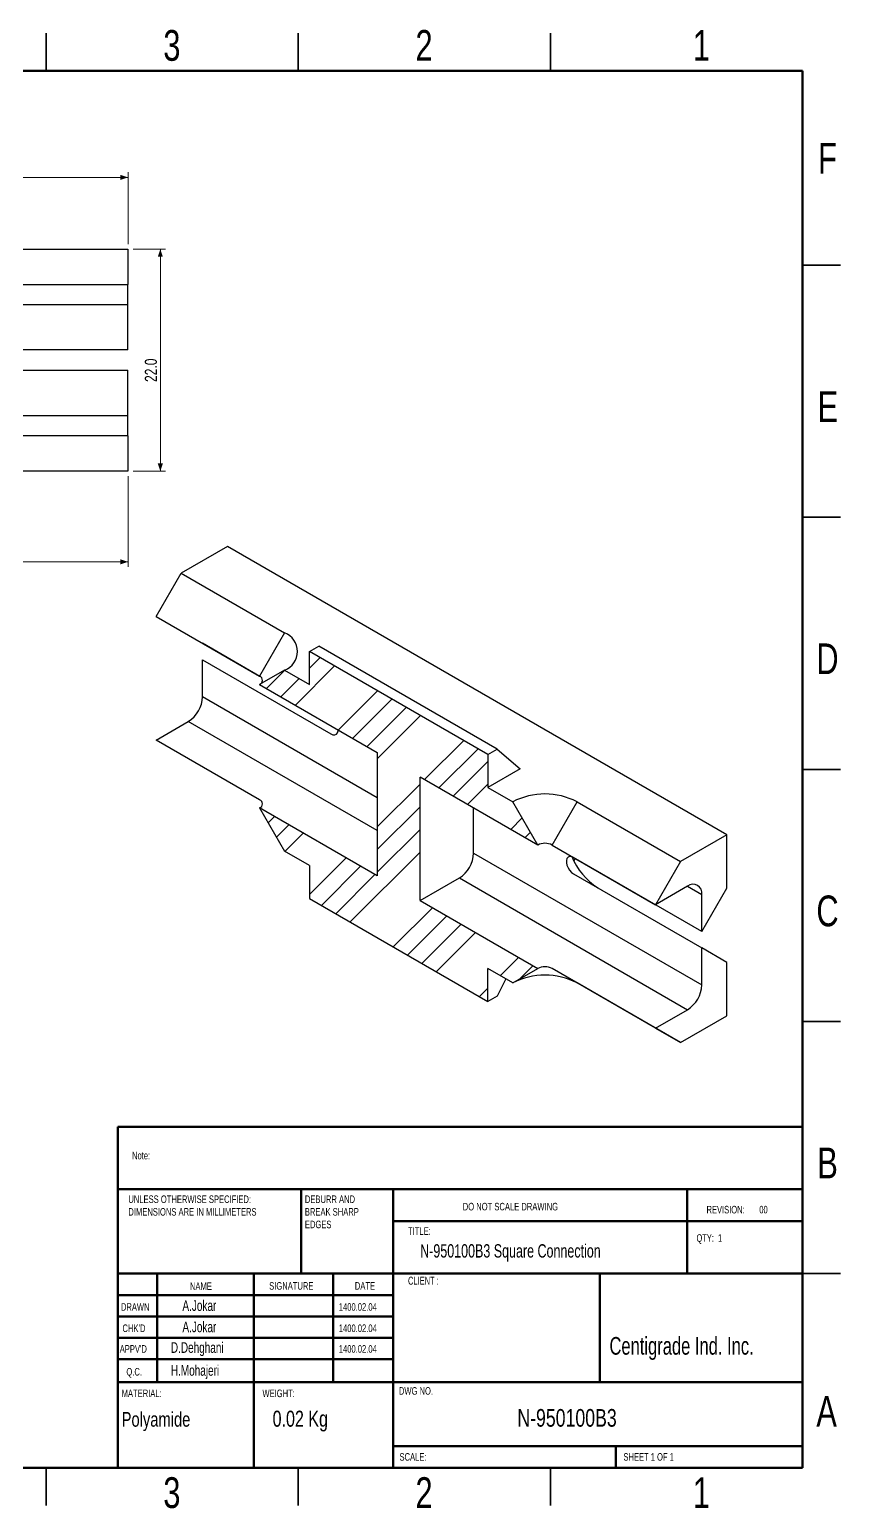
# Model space of a CAD drawing. Header units: millimetres. Extents: x -9 to 418, y 2 to 307.
# Drawn here: x 256.7 to 417.5, y 1.9 to 295.2 of the extents above; entities that cross this region are included whole.
import ezdxf

# ---------------------------------------------------------------- set-up
doc = ezdxf.new("R2010")
doc.units = ezdxf.units.MM
doc.styles.add('SLDTEXTSTYLE0', font='TXT', dxfattribs={"width": 0.75})
doc.styles.add('SLDTEXTSTYLE1', font='TXT', dxfattribs={"width": 0.686449})
doc.styles.add('SLDTEXTSTYLE2', font='TXT', dxfattribs={"width": 0.652778})
doc.styles.add('SLDTEXTSTYLE3', font='TXT', dxfattribs={"width": 0.6875})
doc.styles.add('SLDTEXTSTYLE4', font='TXT', dxfattribs={"width": 0.7})
doc.styles.add('SLDTEXTSTYLE5', font='TXT', dxfattribs={"width": 0.678571})
doc.dimstyles.new('SLDDIMSTYLE0', dxfattribs={"dimtxt": 2.38125, "dimasz": 1.5, "dimexe": 0, "dimexo": 0.0625, "dimgap": 0.595312, "dimtad": 1, "dimdec": 1, "dimlfac": 0.5, "dimrnd": 1e-09, "dimzin": 4, "dimdsep": 46, "dimtxsty": 'SLDTEXTSTYLE0', "dimsah": 1, "dimcen": 0.09, "dimadec": 0, "dimazin": 1, "dimtfac": 1, "dimtdec": 1, "dimtofl": 0, "dimtmove": 0, "dimatfit": 3, "dimfxl": 0, "dimfrac": 2, "dimtolj": 1, "dimtzin": 12, "dimarcsym": 0})
doc.dimstyles.new('SLDDIMSTYLE3', dxfattribs={"dimtxt": 2.38125, "dimasz": 1.5, "dimexe": 0, "dimexo": 0.0625, "dimgap": 0.595312, "dimtad": 1, "dimdec": 1, "dimlfac": 0.5, "dimrnd": 1e-09, "dimzin": 12, "dimdsep": 46, "dimtxsty": 'SLDTEXTSTYLE0', "dimsah": 1, "dimcen": 0.09, "dimadec": 0, "dimazin": 3, "dimtfac": 1, "dimtdec": 1, "dimtofl": 0, "dimtmove": 0, "dimatfit": 3, "dimfxl": 0, "dimfrac": 2, "dimtolj": 1, "dimtzin": 12, "dimarcsym": 0})
doc.dimstyles.new('SLDDIMSTYLE6', dxfattribs={"dimtxt": 2.38125, "dimasz": 1.5, "dimexe": 0, "dimexo": 0.0625, "dimgap": 0.595312, "dimtad": 1, "dimdec": 1, "dimlfac": 0.5, "dimrnd": 1e-09, "dimzin": 4, "dimdsep": 46, "dimtxsty": 'SLDTEXTSTYLE0', "dimsah": 1, "dimcen": 0.09, "dimadec": 0, "dimazin": 1, "dimtol": 1, "dimtp": 0.2, "dimtm": 0.2, "dimtfac": 1, "dimtdec": 1, "dimtofl": 0, "dimtmove": 0, "dimatfit": 3, "dimfxl": 0, "dimfrac": 2, "dimtolj": 1, "dimarcsym": 0})

# ---------------------------------------------------------------- blocks, each defined once
blk = doc.blocks.new('SW_NOTE_0')
at = {"color": 0, "linetype": 'Continuous', "lineweight": 0, "char_height": 1.5, "attachment_point": 1, "style": 'SLDTEXTSTYLE0'}
for s, insert in [('UNLESS OTHERWISE SPECIFIED:', (0, 1.93)), ('DIMENSIONS ARE IN MILLIMETERS', (0, -0.57))]:
    blk.add_mtext(s, dxfattribs=dict(at, insert=insert))
blk = doc.blocks.new('SW_NOTE_0_1')
at = {"color": 0, "linetype": 'Continuous', "lineweight": 0, "char_height": 1.5, "attachment_point": 1, "style": 'SLDTEXTSTYLE0'}
for s, insert in [('DEBURR AND', (0, 1.93)), ('BREAK SHARP', (0, -0.57)), ('EDGES', (0, -3.07))]:
    blk.add_mtext(s, dxfattribs=dict(at, insert=insert))
blk = doc.blocks.new('_D_12')
at = {"color": 7, "linetype": 'Continuous', "lineweight": 0}
for p, q in [((212.24, 213.66), (212.24, 188.66)), ((276.24, 206.66), (276.24, 188.66)), ((212.24, 189.66), (276.24, 189.66))]:
    blk.add_line(p, q, dxfattribs=at)
at = {"color": 7, "linetype": 'Continuous', "lineweight": 18}
for points in [[(212.24, 189.66), (213.74, 189.16), (213.74, 190.16)], [(276.24, 189.66), (274.74, 190.16), (274.74, 189.16)]]:
    blk.add_solid(points, dxfattribs=at)
at = {"color": 7, "linetype": 'Continuous', "lineweight": 18, "attachment_point": 1, "style": 'SLDTEXTSTYLE0'}
for s, insert, char_height in [('+', (246.37, 195.91), 2.38), ('0.2', (248.29, 195.91), 2.381), ('31.0', (239.33, 192.73), 2.381), ('-', (246.8, 192.73), 2.38), ('0.2', (248.29, 192.73), 2.381)]:
    blk.add_mtext(s, dxfattribs=dict(at, insert=insert, char_height=char_height))
blk = doc.blocks.new('_D_16')
at = {"color": 7, "linetype": 'Continuous', "lineweight": 0}
for p, q in [((231.24, 260.66), (231.24, 266.9)), ((276.24, 252.66), (276.24, 266.9)), ((276.24, 265.9), (231.24, 265.9))]:
    blk.add_line(p, q, dxfattribs=at)
at = {"color": 7, "linetype": 'Continuous', "lineweight": 18}
for points in [[(231.24, 265.9), (232.74, 265.4), (232.74, 266.4)], [(276.24, 265.9), (274.74, 266.4), (274.74, 265.4)]]:
    blk.add_solid(points, dxfattribs=at)
at = {"color": 7, "linetype": 'Continuous', "lineweight": 18, "insert": (242.93, 268.97), "char_height": 2.381, "attachment_point": 1, "style": 'SLDTEXTSTYLE0'}
blk.add_mtext('22.5', dxfattribs=at)
blk = doc.blocks.new('_D_17')
at = {"color": 7, "linetype": 'Continuous', "lineweight": 0}
for p, q in [((277.24, 251.66), (283.65, 251.66)), ((282.65, 251.66), (282.65, 207.66)), ((277.24, 207.66), (283.65, 207.66))]:
    blk.add_line(p, q, dxfattribs=at)
at = {"color": 7, "linetype": 'Continuous', "lineweight": 18}
for points in [[(282.65, 251.66), (282.15, 250.16), (283.15, 250.16)], [(282.65, 207.66), (283.15, 209.16), (282.15, 209.16)]]:
    blk.add_solid(points, dxfattribs=at)
at = {"color": 7, "linetype": 'Continuous', "lineweight": 18, "insert": (279.58, 225.32), "char_height": 2.381, "attachment_point": 1, "rotation": 90, "style": 'SLDTEXTSTYLE0'}
blk.add_mtext('22.0', dxfattribs=at)

msp = doc.modelspace()

# ---------------------------------------------------------------- hatches: boundary and pattern name
at = {"linetype": 'Continuous', "lineweight": 18}
h = msp.add_hatch(dxfattribs=at)
h.set_pattern_fill('ANSI34', angle=3e-322, style=0)
h.paths.add_polyline_path([(312.24, 165.336), (307.291, 168.193), (302.341, 165.335), (325.675, 151.864), (325.675, 127.368), (302.341, 140.839), (307.291, 132.266), (312.24, 129.408), (312.24, 122.876), (347.596, 102.466), (347.596, 108.998), (352.545, 106.141), (357.495, 108.999), (334.161, 122.47), (334.161, 146.966), (357.495, 133.495), (352.545, 142.068), (347.596, 144.926), (347.596, 151.458), (312.24, 171.868)], flags=0)

# ---------------------------------------------------------------- linework, layer by layer
at = {"color": 7, "linetype": 'Continuous', "lineweight": 35}
for p, q in [((260, 287), (260, 294.5)), ((310, 287), (310, 294.5)), ((360, 287), (360, 294.5)), ((410, 248.5), (417.5, 248.5)), ((410, 198.5), (417.5, 198.5)), ((417.5, 148.5), (410, 148.5)), ((410, 148.5), (417.5, 148.5)), ((410, 98.5), (417.5, 98.5)), ((410, 48.5), (417.5, 48.5)), ((260, 10), (260, 2.5)), ((310, 10), (310, 2.5)), ((360, 10), (360, 2.5))]:
    msp.add_line(p, q, dxfattribs=at)
at = {"color": 7, "linetype": 'Continuous', "lineweight": 70}
for p, q in [((10, 287), (410, 287)), ((410, 287), (410, 10)), ((410, 10), (10, 10))]:
    msp.add_line(p, q, dxfattribs=at)
at = {"color": 7, "linetype": 'Continuous', "lineweight": 25}
for p, q in [((247.235, 251.662), (276.235, 251.662)), ((276.235, 251.662), (276.235, 244.662)), ((247.235, 244.662), (276.235, 244.662)), ((276.235, 240.662), (276.235, 244.662)), ((212.235, 240.662), (276.235, 240.662)), ((276.235, 231.662), (276.235, 240.662)), ((276.235, 231.662), (240.235, 231.662)), ((240.235, 227.662), (276.235, 227.662)), ((276.235, 218.662), (276.235, 227.662)), ((212.235, 218.662), (276.235, 218.662)), ((276.235, 214.662), (276.235, 218.662)), ((276.235, 214.662), (247.235, 214.662)), ((276.235, 214.662), (276.235, 207.662)), ((276.235, 207.662), (247.235, 207.662)), ((295.977, 192.686), (286.785, 187.379)), ((394.972, 135.537), (295.977, 192.686)), ((281.835, 178.806), (286.785, 187.379)), ((286.785, 187.379), (307.291, 175.541)), ((281.835, 178.806), (302.341, 166.968)), ((291.027, 173.497), (291.027, 173.499)), ((302.404, 166.929), (291.027, 173.497)), ((307.291, 175.541), (302.341, 166.968)), ((291.027, 162.882), (291.027, 170.231)), ((291.027, 170.231), (316.483, 155.536)), ((312.24, 171.868), (314.053, 172.915)), ((312.24, 165.336), (312.24, 171.868)), ((347.596, 151.458), (312.24, 171.868)), ((349.409, 152.505), (314.053, 172.915)), ((307.291, 168.193), (302.341, 165.335)), ((307.291, 168.193), (312.24, 165.336)), ((302.341, 165.335), (325.675, 151.864)), ((281.835, 154.31), (288.199, 157.983)), ((302.341, 142.472), (281.835, 154.31)), ((286.785, 151.451), (281.835, 154.31)), ((347.596, 151.458), (349.409, 152.505)), ((349.409, 152.505), (354.005, 148.626)), ((302.388, 142.444), (286.785, 151.451)), ((325.675, 151.864), (325.675, 127.368)), ((347.596, 151.458), (347.596, 144.926)), ((334.161, 122.47), (334.161, 146.966)), ((357.495, 133.495), (334.161, 146.966)), ((354.005, 148.626), (347.596, 144.926)), ((347.596, 144.926), (352.545, 142.068)), ((302.341, 140.839), (307.291, 132.266)), ((325.675, 127.368), (302.341, 140.839)), ((344.767, 131.859), (344.767, 140.843)), ((357.495, 133.495), (352.545, 142.068)), ((360.324, 133.495), (365.273, 142.068)), ((365.273, 142.068), (385.779, 130.23)), ((394.972, 135.537), (385.779, 130.23)), ((394.972, 124.922), (394.972, 135.537)), ((312.24, 129.408), (307.291, 132.266)), ((360.324, 133.495), (380.83, 121.657)), ((312.24, 129.408), (312.24, 122.876)), ((344.767, 131.859), (390.022, 105.734)), ((390.022, 116.349), (364.566, 131.044)), ((364.908, 130.847), (364.617, 130.406)), ((385.779, 130.23), (380.83, 121.657)), ((334.161, 122.47), (341.939, 126.96)), ((341.939, 126.96), (387.194, 100.835)), ((364.566, 127.778), (390.022, 113.083)), ((387.194, 125.331), (380.83, 121.657)), ((390.022, 116.349), (394.972, 124.922)), ((390.022, 116.349), (390.022, 123.698)), ((312.24, 122.876), (347.596, 102.466)), ((334.161, 122.47), (357.495, 108.999)), ((390.022, 105.734), (390.022, 113.083)), ((394.972, 110.224), (390.022, 113.083)), ((352.545, 106.141), (347.596, 108.998)), ((347.596, 102.466), (347.596, 108.998)), ((352.545, 106.141), (357.495, 108.999)), ((380.83, 97.161), (360.324, 108.999)), ((365.273, 106.141), (360.324, 108.999)), ((394.972, 99.609), (394.972, 110.224)), ((351.132, 106.956), (349.409, 103.512)), ((385.779, 94.303), (365.273, 106.141)), ((349.409, 103.512), (347.596, 102.466)), ((380.83, 97.161), (387.194, 100.835)), ((380.83, 97.161), (385.779, 94.303)), ((385.779, 94.303), (394.972, 99.609))]:
    msp.add_line(p, q, dxfattribs=at)
at = {"color": 8, "linetype": 'Continuous', "lineweight": 25}
for p, q in [((325.675, 142.88), (291.027, 162.882)), ((325.675, 136.349), (288.199, 157.983)), ((387.193, 125.331), (390.022, 123.698))]:
    msp.add_line(p, q, dxfattribs=at)
at = {"color": 7, "linetype": 'Continuous', "lineweight": 50}
for p, q in [((274.2, 77.597), (410, 77.597)), ((274.2, 77.597), (274.2, 65.25)), ((274.2, 65.25), (410, 65.25)), ((274.2, 65.25), (274.2, 10.25)), ((310.6, 65.25), (310.6, 48.5)), ((328.8, 65.25), (328.8, 10)), ((387.09, 48.5), (387.09, 65.25)), ((410, 58.875), (328.8, 58.875)), ((410, 48.5), (274.2, 48.5)), ((282, 48.5), (282, 27)), ((301.191, 48.5), (301.191, 10.25)), ((316.906, 48.5), (316.906, 27)), ((328.8, 10.25), (328.8, 48.5)), ((369.786, 27), (369.786, 48.5)), ((328.8, 44.25), (274.2, 44.25)), ((328.8, 40), (274.2, 40)), ((328.8, 35.75), (274.2, 35.75)), ((328.8, 31.5), (274.2, 31.5)), ((284.6, 27), (274.2, 27)), ((284.6, 27), (410, 27)), ((328.8, 14.25), (410, 14.25)), ((373, 10), (373, 14.25))]:
    msp.add_line(p, q, dxfattribs=at)
at = {"color": 7, "linetype": 'Continuous', "lineweight": 25, "flags": 128}
for points in [[(316.483, 155.536), (316.881, 155.372), (317.248, 155.354), (317.552, 155.483), (317.769, 155.748), (317.883, 156.128), (317.897, 156.355)], [(364.566, 131.044), (364.168, 131.208), (363.802, 131.226), (363.497, 131.098), (363.28, 130.832), (363.166, 130.452), (363.166, 129.987), (363.28, 129.475), (363.497, 128.959), (363.802, 128.479), (364.168, 128.074), (364.566, 127.778)]]:
    msp.add_lwpolyline(points, dxfattribs=at)
at = {"color": 7, "linetype": 'Continuous', "lineweight": 25}
for centre, radius, start, end in [((305.896, 171.867), 3.93, 290.78342, 69.21658), ((302.031, 166.151), 0.873, 290.78342, 69.21658), ((284.886, 163.162), 6.147, 302.60548, 357.39452), ((302.031, 141.655), 0.873, 290.78342, 69.21658), ((358.909, 129.786), 13.833, 62.60967, 117.39033), ((358.909, 130.766), 3.074, 62.60967, 117.39033), ((338.626, 132.138), 6.147, 302.60548, 357.39452), ((376.96, 136.515), 13.785, 202.48273, 236.81416), ((388.298, 123.977), 1.747, 350.78596, 129.20329), ((358.909, 106.269), 3.074, 62.60967, 117.39033), ((358.909, 93.858), 13.833, 62.60967, 117.39033), ((383.881, 106.013), 6.147, 302.60548, 357.39452)]:
    msp.add_arc(centre, radius, start, end, dxfattribs=at)

# ---------------------------------------------------------------- block references
at = {"color": 7, "linetype": 'Continuous', "lineweight": 0}
for name, p in [('SW_NOTE_0', (276.309, 62.069)), ('SW_NOTE_0_1', (311.309, 62.069))]:
    msp.add_blockref(name, p, dxfattribs=at)

# ---------------------------------------------------------------- texts
for s, insert, char_height, attachment_point, style in [('3', (284.939, 295.114), 6.096, 2, 'SLDTEXTSTYLE0'), ('2', (334.939, 295.114), 6.096, 2, 'SLDTEXTSTYLE0'), ('1', (389.939, 295.114), 6.096, 2, 'SLDTEXTSTYLE0'), ('F', (414.937, 272.726), 6.096, 2, 'SLDTEXTSTYLE0'), ('E', (415.011, 223.476), 6.096, 2, 'SLDTEXTSTYLE0'), ('D', (414.93, 173.476), 6.096, 2, 'SLDTEXTSTYLE0'), ('C', (414.937, 123.476), 6.096, 2, 'SLDTEXTSTYLE0'), ('B', (414.953, 73.476), 6.096, 2, 'SLDTEXTSTYLE0'), ('Note:', (277.032, 72.666), 1.5, 1, 'SLDTEXTSTYLE0'), ('DO NOT SCALE DRAWING', (342.615, 62.533), 1.5, 1, 'SLDTEXTSTYLE0'), ('REVISION:       00', (390.955, 61.935), 1.5, 1, 'SLDTEXTSTYLE2'), ('TITLE:', (331.76, 57.684), 1.5, 1, 'SLDTEXTSTYLE0'), ('QTY:  1', (388.958, 56.305), 1.5, 1, 'SLDTEXTSTYLE5'), ('N-950100B3 Square Connection', (334.169, 54.327), 2.64583, 1, 'SLDTEXTSTYLE4'), ('CLIENT :', (331.76, 47.885), 1.5875, 1, 'SLDTEXTSTYLE4'), ('NAME', (288.522, 46.751), 1.5, 1, 'SLDTEXTSTYLE0'), ('SIGNATURE', (304.234, 46.812), 1.5, 1, 'SLDTEXTSTYLE0'), ('DATE', (321.218, 46.812), 1.5, 1, 'SLDTEXTSTYLE0'), ('DRAWN', (274.843, 42.635), 1.5, 1, 'SLDTEXTSTYLE1'), ('A.Jokar', (287.033, 43.219), 2.1167, 1, 'SLDTEXTSTYLE4'), ('1400.02.04', (318.038, 42.635), 1.5, 1, 'SLDTEXTSTYLE0'), ("CHK'D", (275.139, 38.412), 1.5, 1, 'SLDTEXTSTYLE0'), ('A.Jokar', (287.033, 38.996), 2.1167, 1, 'SLDTEXTSTYLE4'), ('1400.02.04', (318.038, 38.412), 1.5, 1, 'SLDTEXTSTYLE0'), ('Centigrade Ind. Inc.', (371.708, 35.923), 3.5, 1, 'SLDTEXTSTYLE4'), ("APPV'D", (274.602, 34.316), 1.5, 1, 'SLDTEXTSTYLE0'), ('D.Dehghani', (284.734, 34.9), 2.1167, 1, 'SLDTEXTSTYLE4'), ('1400.02.04', (318.038, 34.316), 1.5, 1, 'SLDTEXTSTYLE0'), ('Q.C.', (275.915, 29.776), 1.5, 1, 'SLDTEXTSTYLE0'), ('H.Mohajeri', (284.734, 30.36), 2.1167, 1, 'SLDTEXTSTYLE4'), ('MATERIAL:', (274.975, 25.505), 1.5, 1, 'SLDTEXTSTYLE0'), ('WEIGHT:', (302.894, 25.503), 1.4986, 1, 'SLDTEXTSTYLE0'), ('DWG NO.', (329.953, 25.986), 1.5, 1, 'SLDTEXTSTYLE0'), ('A', (414.757, 24.226), 6.096, 2, 'SLDTEXTSTYLE0'), ('Polyamide', (274.975, 21.049), 2.9104, 1, 'SLDTEXTSTYLE0'), ('0.02 Kg', (304.912, 21.312), 3.175, 1, 'SLDTEXTSTYLE0'), ('N-950100B3', (353.433, 21.64), 3.5, 1, 'SLDTEXTSTYLE0'), ('SCALE:', (330.074, 12.9), 1.5, 1, 'SLDTEXTSTYLE0'), ('SHEET 1 OF 1', (374.478, 12.9), 1.5, 1, 'SLDTEXTSTYLE3'), ('3', (284.939, 8.114), 6.096, 2, 'SLDTEXTSTYLE0'), ('2', (334.939, 8.114), 6.096, 2, 'SLDTEXTSTYLE0'), ('1', (389.939, 8.114), 6.096, 2, 'SLDTEXTSTYLE0')]:
    msp.add_mtext(s, dxfattribs=dict(at, insert=insert, char_height=char_height, attachment_point=attachment_point, style=style))

# ---------------------------------------------------------------- dimensions: what is measured, and where the dimension line sits
at = {"color": 7, "linetype": 'Continuous', "lineweight": 18}
for base, p1, p2, dimstyle, picture, middle in [((231.235, 265.904), (276.235, 251.662), (231.235, 259.662), 'SLDDIMSTYLE3', '_D_16', (246.01, 265.904)), ((276.235, 189.662), (212.235, 214.662), (276.235, 207.662), 'SLDDIMSTYLE6', '_D_12', (246.01, 189.662))]:
    dim = msp.add_linear_dim(base=base, p1=p1, p2=p2, dimstyle=dimstyle, dxfattribs=at)
    dim.commit()
    dim.dimension.update_dxf_attribs({"geometry": picture, "text_midpoint": middle, "dimtype": 160})
dim = msp.add_linear_dim(base=(282.652, 207.662), p1=(276.235, 251.662), p2=(276.235, 207.662), angle=90, dimstyle='SLDDIMSTYLE0', dxfattribs=at)
dim.commit()
dim.dimension.update_dxf_attribs({"geometry": '_D_17', "text_midpoint": (282.652, 228.398), "dimtype": 160})

doc.saveas('drawing.dxf')
